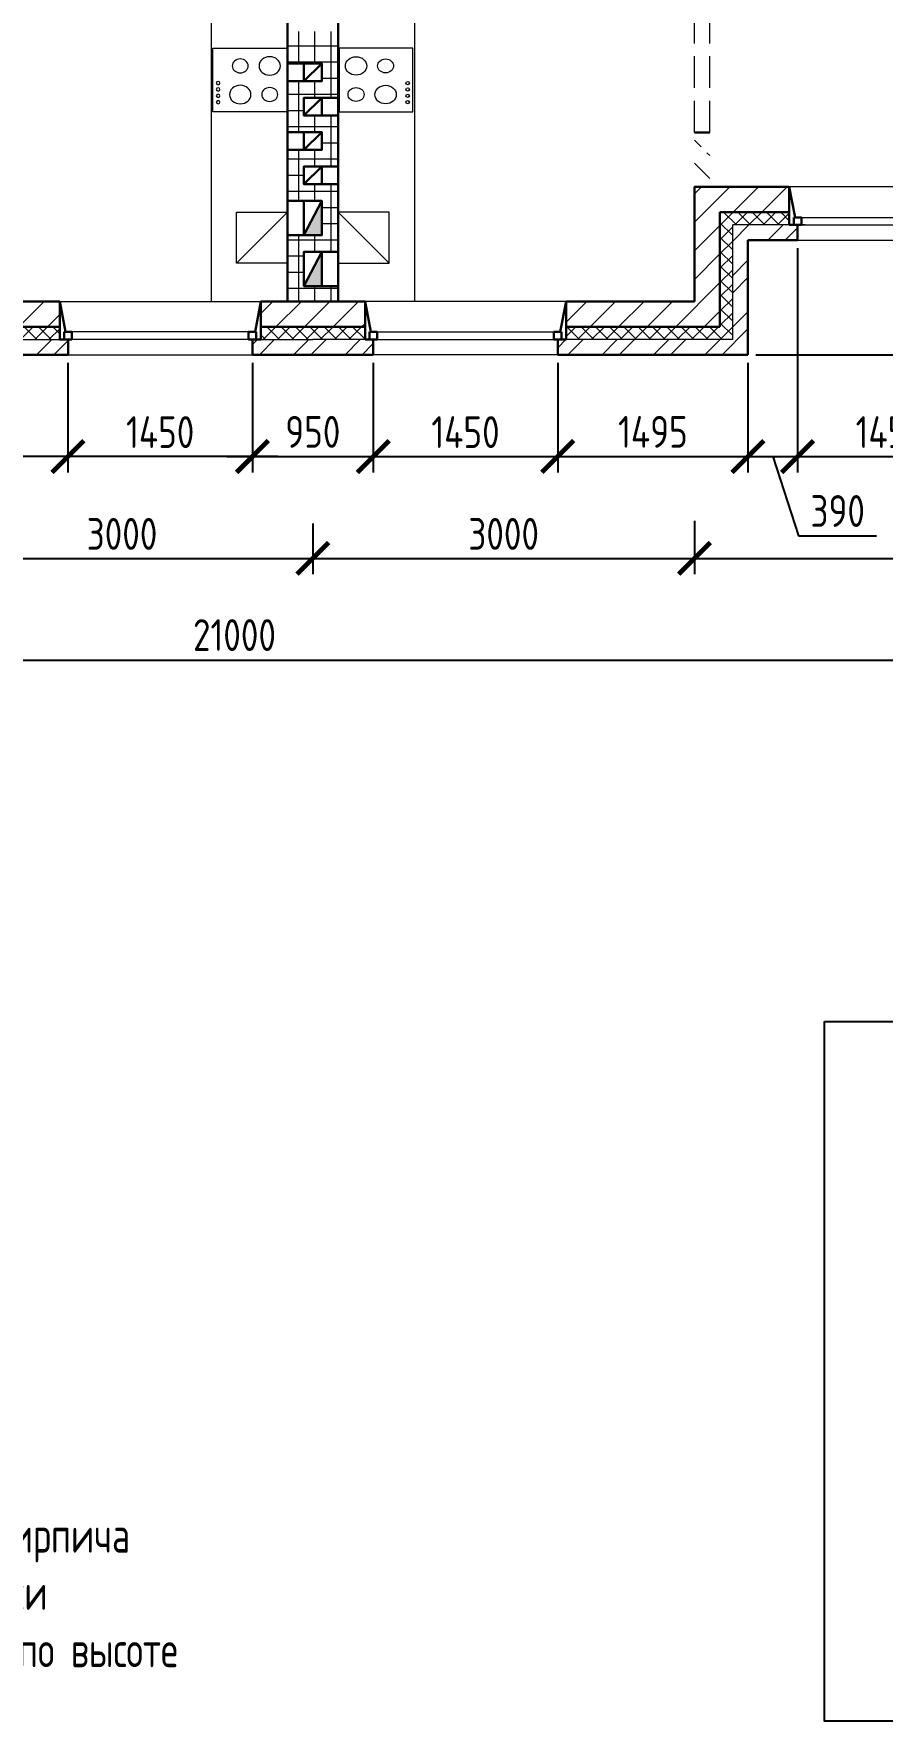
# Model space of a CAD drawing. Header units: millimetres. Extents: x -56498 to 234605, y -296269 to -29969.
# Drawn here: x 83388 to 90058, y -118069 to -104807 of the extents above; entities that cross this region are included whole.
import ezdxf

# ---------------------------------------------------------------- set-up
doc = ezdxf.new("R2010")
doc.units = ezdxf.units.MM
doc.header["$LTSCALE"] = 100
doc.header["$PDMODE"] = 35
doc.linetypes.add('GOST2.303 4', pattern=[7, 5, -2, 0])
for name, color, linetype, lineweight in [('0.3', 7, 'Continuous', 30), ('Примітки 0.09', 200, 'Continuous', 9), ('Розміри 0.09', 5, 'Continuous', 9), ('Сантехніка 0.18', 92, 'Continuous', 18), ('Тонкі 0.18', 142, 'Continuous', 18), ('Штрихові 0.18', 7, 'GOST2.303 4', 18), ('Штрихування 0.09', 253, 'Continuous', 9)]:
    doc.layers.add(name, color=color, linetype=linetype, lineweight=lineweight)
doc.layers.add('ViewPorts', color=240, linetype='Continuous', plot=False)
doc.styles.add('GOST 2.304', font='CS_Gost2304.shx')
doc.dimstyles.new('SPDS', dxfattribs={"dimscale": 100, "dimtxt": 2.5, "dimasz": 2.5, "dimexe": 1.25, "dimexo": 0.625, "dimtad": 1, "dimrnd": 0.001, "dimtxsty": 'GOST 2.304', "dimblk": 'ARCHTICK', "dimcen": 2.5, "dimdle": 2, "dimadec": 0, "dimazin": 2, "dimtfac": 0.75, "dimtmove": 1, "dimatfit": 3, "dimfxl": 0, "dimtolj": 1, "dimarcsym": 0})

# ---------------------------------------------------------------- blocks, each defined once
blk = doc.blocks.new('_ArchTick')
at = {"color": 0, "linetype": 'ByBlock', "const_width": 0.15}
blk.add_lwpolyline([(-0.5, -0.5), (0.5, 0.5)], dxfattribs=at)
blk = doc.blocks.new('*D26')
at = {"layer": 'Defpoints', "color": 0, "transparency": 16777216}
for p in [(82582, -108574), (85582, -108593), (85582, -108930)]:
    blk.add_point(p, dxfattribs=at)
at = {"layer": 'Розміри 0.09', "color": 0, "lineweight": -2, "transparency": 16777216}
for p, q in [((82582, -108636), (82582, -109055)), ((85582, -108655), (85582, -109055)), ((82382, -108930), (85782, -108930))]:
    blk.add_line(p, q, dxfattribs=at)
at = {"layer": 'Розміри 0.09', "color": 0, "lineweight": -2, "transparency": 16777216, "xscale": 250, "yscale": 250, "zscale": 250, "rotation": 180}
blk.add_blockref('_ArchTick', (82582, -108930), dxfattribs=at)
at = {"layer": 'Розміри 0.09', "color": 0, "lineweight": -2, "transparency": 16777216, "xscale": 250, "yscale": 250, "zscale": 250}
blk.add_blockref('_ArchTick', (85582, -108930), dxfattribs=at)
at = {"layer": 'Розміри 0.09', "color": 0, "transparency": 16777216, "insert": (84082, -108738), "char_height": 250, "attachment_point": 5, "style": 'GOST 2.304'}
blk.add_mtext('\\A1;3000', dxfattribs=at)
blk = doc.blocks.new('*D27')
at = {"layer": 'Defpoints', "color": 0, "transparency": 16777216}
for p in [(85582, -108593), (88582, -108574), (88582, -108930)]:
    blk.add_point(p, dxfattribs=at)
at = {"layer": 'Розміри 0.09', "color": 0, "lineweight": -2, "transparency": 16777216}
for p, q in [((85582, -108655), (85582, -109055)), ((88582, -108636), (88582, -109055)), ((85382, -108930), (88782, -108930))]:
    blk.add_line(p, q, dxfattribs=at)
at = {"layer": 'Розміри 0.09', "color": 0, "lineweight": -2, "transparency": 16777216, "xscale": 250, "yscale": 250, "zscale": 250, "rotation": 180}
blk.add_blockref('_ArchTick', (85582, -108930), dxfattribs=at)
at = {"layer": 'Розміри 0.09', "color": 0, "lineweight": -2, "transparency": 16777216, "xscale": 250, "yscale": 250, "zscale": 250}
blk.add_blockref('_ArchTick', (88582, -108930), dxfattribs=at)
at = {"layer": 'Розміри 0.09', "color": 0, "transparency": 16777216, "insert": (87082, -108738), "char_height": 250, "attachment_point": 5, "style": 'GOST 2.304'}
blk.add_mtext('\\A1;3000', dxfattribs=at)
blk = doc.blocks.new('*D28')
at = {"layer": 'Defpoints', "color": 0, "transparency": 16777216}
for p in [(94982, -108374), (88582, -108574), (94982, -108930)]:
    blk.add_point(p, dxfattribs=at)
at = {"layer": 'Розміри 0.09', "color": 0, "lineweight": -2, "transparency": 16777216}
for p, q in [((94982, -108437), (94982, -109055)), ((88582, -108636), (88582, -109055)), ((88382, -108930), (95182, -108930))]:
    blk.add_line(p, q, dxfattribs=at)
at = {"layer": 'Розміри 0.09', "color": 0, "lineweight": -2, "transparency": 16777216, "xscale": 250, "yscale": 250, "zscale": 250, "rotation": 180}
blk.add_blockref('_ArchTick', (88582, -108930), dxfattribs=at)
at = {"layer": 'Розміри 0.09', "color": 0, "lineweight": -2, "transparency": 16777216, "xscale": 250, "yscale": 250, "zscale": 250}
blk.add_blockref('_ArchTick', (94982, -108930), dxfattribs=at)
at = {"layer": 'Розміри 0.09', "color": 0, "transparency": 16777216, "insert": (92626, -108736), "char_height": 250, "attachment_point": 5, "style": 'GOST 2.304'}
blk.add_mtext('\\A1;6400', dxfattribs=at)
blk = doc.blocks.new('*D30')
at = {"layer": 'Defpoints', "color": 0, "transparency": 16777216}
for p in [(75082, -108930), (96082, -108930), (96082, -109730)]:
    blk.add_point(p, dxfattribs=at)
at = {"layer": 'Розміри 0.09', "color": 0, "lineweight": -2, "transparency": 16777216}
for p, q in [((75082, -108993), (75082, -109855)), ((96082, -108993), (96082, -109855)), ((74882, -109730), (96282, -109730))]:
    blk.add_line(p, q, dxfattribs=at)
at = {"layer": 'Розміри 0.09', "color": 0, "lineweight": -2, "transparency": 16777216, "xscale": 250, "yscale": 250, "zscale": 250, "rotation": 180}
blk.add_blockref('_ArchTick', (75082, -109730), dxfattribs=at)
at = {"layer": 'Розміри 0.09', "color": 0, "lineweight": -2, "transparency": 16777216, "xscale": 250, "yscale": 250, "zscale": 250}
blk.add_blockref('_ArchTick', (96082, -109730), dxfattribs=at)
at = {"layer": 'Розміри 0.09', "color": 0, "transparency": 16777216, "insert": (84966, -109533), "char_height": 250, "attachment_point": 5, "style": 'GOST 2.304'}
blk.add_mtext('\\A1;21000', dxfattribs=at)
blk = doc.blocks.new('*D67')
at = {"layer": 'Defpoints', "color": 0, "transparency": 16777216}
for p in [(83657, -107330), (85107, -107330), (83657, -108130)]:
    blk.add_point(p, dxfattribs=at)
at = {"layer": 'Розміри 0.09', "color": 0, "lineweight": -2, "transparency": 16777216}
for p, q in [((83657, -107393), (83657, -108255)), ((85107, -107393), (85107, -108255)), ((85307, -108130), (83457, -108130))]:
    blk.add_line(p, q, dxfattribs=at)
at = {"layer": 'Розміри 0.09', "color": 0, "lineweight": -2, "transparency": 16777216, "xscale": 250, "yscale": 250, "zscale": 250, "rotation": 180}
blk.add_blockref('_ArchTick', (83657, -108130), dxfattribs=at)
at = {"layer": 'Розміри 0.09', "color": 0, "lineweight": -2, "transparency": 16777216, "xscale": 250, "yscale": 250, "zscale": 250}
blk.add_blockref('_ArchTick', (85107, -108130), dxfattribs=at)
at = {"layer": 'Розміри 0.09', "color": 0, "transparency": 16777216, "insert": (84382, -107938), "char_height": 250, "attachment_point": 5, "style": 'GOST 2.304'}
blk.add_mtext('\\A1;1450', dxfattribs=at)
blk = doc.blocks.new('*D70')
at = {"layer": 'Defpoints', "color": 0, "transparency": 16777216}
for p in [(82162, -107330), (83657, -107330), (82162, -108130)]:
    blk.add_point(p, dxfattribs=at)
at = {"layer": 'Розміри 0.09', "color": 0, "lineweight": -2, "transparency": 16777216}
for p, q in [((82162, -107393), (82162, -108255)), ((83657, -107393), (83657, -108255)), ((83857, -108130), (81962, -108130))]:
    blk.add_line(p, q, dxfattribs=at)
at = {"layer": 'Розміри 0.09', "color": 0, "lineweight": -2, "transparency": 16777216, "xscale": 250, "yscale": 250, "zscale": 250, "rotation": 180}
blk.add_blockref('_ArchTick', (82162, -108130), dxfattribs=at)
at = {"layer": 'Розміри 0.09', "color": 0, "lineweight": -2, "transparency": 16777216, "xscale": 250, "yscale": 250, "zscale": 250}
blk.add_blockref('_ArchTick', (83657, -108130), dxfattribs=at)
at = {"layer": 'Розміри 0.09', "color": 0, "transparency": 16777216, "insert": (82910, -107936), "char_height": 250, "attachment_point": 5, "style": 'GOST 2.304'}
blk.add_mtext('\\A1;1495', dxfattribs=at)
blk = doc.blocks.new('*D19')
at = {"layer": 'Defpoints', "color": 0, "transparency": 16777216}
for p in [(86057, -107330), (87507, -107330), (87507, -108130)]:
    blk.add_point(p, dxfattribs=at)
at = {"layer": 'Розміри 0.09', "color": 0, "lineweight": -2, "transparency": 16777216}
for p, q in [((86057, -107393), (86057, -108255)), ((87507, -107393), (87507, -108255)), ((85857, -108130), (87707, -108130))]:
    blk.add_line(p, q, dxfattribs=at)
at = {"layer": 'Розміри 0.09', "color": 0, "lineweight": -2, "transparency": 16777216, "xscale": 250, "yscale": 250, "zscale": 250, "rotation": 180}
blk.add_blockref('_ArchTick', (86057, -108130), dxfattribs=at)
at = {"layer": 'Розміри 0.09', "color": 0, "lineweight": -2, "transparency": 16777216, "xscale": 250, "yscale": 250, "zscale": 250}
blk.add_blockref('_ArchTick', (87507, -108130), dxfattribs=at)
at = {"layer": 'Розміри 0.09', "color": 0, "transparency": 16777216, "insert": (86782, -107938), "char_height": 250, "attachment_point": 5, "style": 'GOST 2.304'}
blk.add_mtext('\\A1;1450', dxfattribs=at)
blk = doc.blocks.new('*D20')
at = {"layer": 'Defpoints', "color": 0, "transparency": 16777216}
for p in [(87507, -107330), (89002, -107330), (89002, -108130)]:
    blk.add_point(p, dxfattribs=at)
at = {"layer": 'Розміри 0.09', "color": 0, "lineweight": -2, "transparency": 16777216}
for p, q in [((87507, -107393), (87507, -108255)), ((89002, -107393), (89002, -108255)), ((87307, -108130), (89202, -108130))]:
    blk.add_line(p, q, dxfattribs=at)
at = {"layer": 'Розміри 0.09', "color": 0, "lineweight": -2, "transparency": 16777216, "xscale": 250, "yscale": 250, "zscale": 250, "rotation": 180}
blk.add_blockref('_ArchTick', (87507, -108130), dxfattribs=at)
at = {"layer": 'Розміри 0.09', "color": 0, "lineweight": -2, "transparency": 16777216, "xscale": 250, "yscale": 250, "zscale": 250}
blk.add_blockref('_ArchTick', (89002, -108130), dxfattribs=at)
at = {"layer": 'Розміри 0.09', "color": 0, "transparency": 16777216, "insert": (88255, -107936), "char_height": 250, "attachment_point": 5, "style": 'GOST 2.304'}
blk.add_mtext('\\A1;1495', dxfattribs=at)
blk = doc.blocks.new('*D22')
at = {"layer": 'Defpoints', "color": 0, "transparency": 16777216}
for p in [(85107, -107330), (86057, -107330), (86057, -108130)]:
    blk.add_point(p, dxfattribs=at)
at = {"layer": 'Розміри 0.09', "color": 0, "lineweight": -2, "transparency": 16777216}
for p, q in [((85107, -107393), (85107, -108255)), ((86057, -107393), (86057, -108255)), ((84907, -108130), (86257, -108130))]:
    blk.add_line(p, q, dxfattribs=at)
at = {"layer": 'Розміри 0.09', "color": 0, "lineweight": -2, "transparency": 16777216, "xscale": 250, "yscale": 250, "zscale": 250, "rotation": 180}
blk.add_blockref('_ArchTick', (85107, -108130), dxfattribs=at)
at = {"layer": 'Розміри 0.09', "color": 0, "lineweight": -2, "transparency": 16777216, "xscale": 250, "yscale": 250, "zscale": 250}
blk.add_blockref('_ArchTick', (86057, -108130), dxfattribs=at)
at = {"layer": 'Розміри 0.09', "color": 0, "transparency": 16777216, "insert": (85582, -107936), "char_height": 250, "attachment_point": 5, "style": 'GOST 2.304'}
blk.add_mtext('\\A1;950', dxfattribs=at)
blk = doc.blocks.new('*D89')
at = {"layer": 'Defpoints', "color": 0, "transparency": 16777216}
for p in [(96502, -106430), (89002, -107330), (98343, -107330)]:
    blk.add_point(p, dxfattribs=at)
at = {"layer": 'Розміри 0.09', "color": 0, "lineweight": -2, "transparency": 16777216}
for p, q in [((98343, -106230), (98343, -107530)), ((96565, -106430), (98468, -106430)), ((89065, -107330), (98468, -107330))]:
    blk.add_line(p, q, dxfattribs=at)
at = {"layer": 'Розміри 0.09', "color": 0, "lineweight": -2, "transparency": 16777216, "xscale": 250, "yscale": 250, "zscale": 250}
for p, rotation in [((98343, -106430), 90), ((98343, -107330), 270)]:
    blk.add_blockref('_ArchTick', p, dxfattribs=dict(at, rotation=rotation))
at = {"layer": 'Розміри 0.09', "color": 0, "transparency": 16777216, "insert": (98149, -106880), "char_height": 250, "attachment_point": 5, "rotation": 90, "style": 'GOST 2.304'}
blk.add_mtext('\\A1;900', dxfattribs=at)
blk = doc.blocks.new('*D110')
at = {"layer": 'Defpoints', "color": 0, "transparency": 16777216}
for p in [(89392, -106430), (90842, -106430), (90842, -108130)]:
    blk.add_point(p, dxfattribs=at)
at = {"layer": 'Розміри 0.09', "color": 0, "lineweight": -2, "transparency": 16777216}
for p, q in [((89392, -106493), (89392, -108255)), ((90842, -106493), (90842, -108255)), ((89192, -108130), (91042, -108130))]:
    blk.add_line(p, q, dxfattribs=at)
at = {"layer": 'Розміри 0.09', "color": 0, "lineweight": -2, "transparency": 16777216, "xscale": 250, "yscale": 250, "zscale": 250, "rotation": 180}
blk.add_blockref('_ArchTick', (89392, -108130), dxfattribs=at)
at = {"layer": 'Розміри 0.09', "color": 0, "lineweight": -2, "transparency": 16777216, "xscale": 250, "yscale": 250, "zscale": 250}
blk.add_blockref('_ArchTick', (90842, -108130), dxfattribs=at)
at = {"layer": 'Розміри 0.09', "color": 0, "transparency": 16777216, "insert": (90117, -107938), "char_height": 250, "attachment_point": 5, "style": 'GOST 2.304'}
blk.add_mtext('\\A1;1450', dxfattribs=at)
blk = doc.blocks.new('*D111')
at = {"layer": 'Defpoints', "color": 0, "transparency": 16777216}
for p in [(89392, -106430), (89002, -107330), (89392, -108130)]:
    blk.add_point(p, dxfattribs=at)
at = {"layer": 'Розміри 0.09', "color": 0, "lineweight": -2, "transparency": 16777216}
for p, q in [((89392, -106493), (89392, -108255)), ((89002, -107393), (89002, -108255)), ((88802, -108130), (89592, -108130)), ((89197, -108130), (89401, -108753)), ((89401, -108753), (90014, -108753))]:
    blk.add_line(p, q, dxfattribs=at)
at = {"layer": 'Розміри 0.09', "color": 0, "lineweight": -2, "transparency": 16777216, "xscale": 250, "yscale": 250, "zscale": 250, "rotation": 180}
blk.add_blockref('_ArchTick', (89002, -108130), dxfattribs=at)
at = {"layer": 'Розміри 0.09', "color": 0, "lineweight": -2, "transparency": 16777216, "xscale": 250, "yscale": 250, "zscale": 250}
blk.add_blockref('_ArchTick', (89392, -108130), dxfattribs=at)
at = {"layer": 'Розміри 0.09', "color": 0, "transparency": 16777216, "insert": (89708, -108558), "char_height": 250, "attachment_point": 5, "style": 'GOST 2.304'}
blk.add_mtext('\\A1;390', dxfattribs=at)
blk = doc.blocks.new('M_KIT_APPL_HOB_P')
at = {"color": 0, "linetype": 'ByBlock', "lineweight": -2}
blk.add_lwpolyline([(0, -290), (500, -290), (500, 290), (0, 290)], close=True, dxfattribs=at)
for centre, major_axis in [((139.813, 75.4261), (0, 63.162)), ((274.809, 249.4261), (0, 14.5)), ((364.813, 75.4261), (0, 84.216)), ((324.809, 249.4261), (0, 14.5)), ((374.809, 249.4261), (0, 14.5)), ((424.809, 249.4261), (0, 14.5)), ((139.813, -156.5739), (0, 84.216)), ((364.813, -156.5739), (0, 63.162))]:
    blk.add_ellipse(centre, major_axis=major_axis, ratio=0.8620689655, start_param=1.5707963268, end_param=7.853981634, dxfattribs=at)
at = {"layer": 'Defpoints', "color": 0, "linetype": 'ByBlock', "lineweight": -2}
for p in [(0, 290), (500, 290), (0, -290), (500, -290)]:
    blk.add_point(p, dxfattribs=at)

msp = doc.modelspace()

# ---------------------------------------------------------------- hatches: boundary and pattern name
at = {"layer": '0.3'}
h = msp.add_hatch(color=256, dxfattribs=at)
h.paths.add_polyline_path([(85652.29, -106120.359), (85582.29, -106255.359), (85582.29, -106390.359), (85652.29, -106390.359)])
h.paths.add_polyline_path([(85582.29, -106255.359), (85512.29, -106390.359), (85582.29, -106390.359)])
h = msp.add_hatch(color=256, dxfattribs=at)
h.paths.add_polyline_path([(85652.29, -106520.359), (85582.29, -106655.359), (85582.29, -106790.359), (85652.29, -106790.359)])
h.paths.add_polyline_path([(85582.29, -106655.359), (85512.29, -106790.359), (85582.29, -106790.359)])
at = {"layer": 'Штрихування 0.09'}
h = msp.add_hatch(dxfattribs=at)
h.set_pattern_fill('NET', color=256, scale=40, style=0)
h.paths.add_polyline_path([(85782.29, -105450.359), (85652.29, -105450.359), (85512.29, -105450.359), (85512.29, -105310.359), (85652.29, -105310.359), (85782.29, -105310.359), (85782.29, -104790.359), (85382.29, -104790.359), (85382.29, -105040.359), (85512.29, -105040.359), (85652.29, -105040.359), (85652.29, -105180.359), (85512.29, -105180.359), (85382.29, -105180.359), (85382.29, -105580.359), (85512.29, -105580.359), (85652.29, -105580.359), (85652.29, -105720.359), (85512.29, -105720.359), (85382.29, -105720.359), (85382.29, -106120.359), (85512.29, -106120.359), (85652.29, -106120.359), (85652.29, -106390.359), (85512.29, -106390.359), (85382.29, -106390.359), (85382.29, -106610.359), (85382.29, -106910.359), (85782.29, -106910.359), (85782.29, -106790.359), (85652.29, -106790.359), (85512.29, -106790.359), (85512.29, -106520.359), (85652.29, -106520.359), (85782.29, -106520.359), (85782.29, -106210.359), (85782.29, -105990.359), (85652.29, -105990.359), (85512.29, -105990.359), (85512.29, -105850.359), (85652.29, -105850.359), (85782.29, -105850.359)])
h = msp.add_hatch(dxfattribs=at)
h.set_pattern_fill('ANSI33', color=256, scale=40, angle=90, style=0)
h.paths.add_polyline_path([(88702.29, -105583.359), (88582.29, -105583.359), (88582.29, -106010.359), (88702.29, -106010.359)])
h = msp.add_hatch(dxfattribs=at)
h.set_pattern_fill('ANSI31', color=256, scale=50, style=0)
h.paths.add_polyline_path([(82582.29, -106010.359), (81837.29, -106010.359), (81837.29, -106210.359), (82382.29, -106210.359), (82382.29, -107110.359), (83592.291, -107110.359), (83592.291, -106910.359), (82582.29, -106910.359)])
h = msp.add_hatch(dxfattribs=at)
h.set_pattern_fill('ANSI31', color=256, scale=50, style=0)
h.paths.add_polyline_path([(88782.29, -106210.359), (89327.29, -106210.359), (89327.29, -106010.359), (88582.29, -106010.359), (88582.29, -106910.359), (87572.29, -106910.359), (87572.29, -107110.359), (88782.29, -107110.359)])
h = msp.add_hatch(dxfattribs=at)
h.set_pattern_fill('ANSI37', color=256, scale=25, style=0)
h.paths.add_polyline_path([(83592.291, -107110.359), (82382.29, -107110.359), (82382.29, -106210.359), (81837.29, -106210.359), (81837.29, -106310.359), (82282.29, -106310.359), (82282.29, -107210.359), (83592.291, -107210.359)])
h = msp.add_hatch(dxfattribs=at)
h.set_pattern_fill('ANSI37', color=256, scale=25, style=0)
h.paths.add_polyline_path([(88882.29, -106310.359), (89327.29, -106310.359), (89327.29, -106210.359), (88782.29, -106210.359), (88782.29, -107110.359), (87572.29, -107110.359), (87572.29, -107210.359), (88882.29, -107210.359)])
h = msp.add_hatch(dxfattribs=at)
h.set_pattern_fill('ANSI32', color=256, scale=30, style=0)
h.paths.add_polyline_path([(83657.291, -107210.359), (83627.291, -107210.359), (83592.291, -107210.359), (82282.29, -107210.359), (82282.29, -106310.359), (81772.29, -106310.359), (81772.29, -106430.359), (82162.29, -106430.359), (82162.29, -107330.359), (83657.291, -107330.359)])
h = msp.add_hatch(dxfattribs=at)
h.set_pattern_fill('ANSI32', color=256, scale=30, style=0)
h.paths.add_polyline_path([(89002.29, -106430.359), (89392.29, -106430.359), (89392.29, -106310.359), (89362.29, -106310.359), (89327.29, -106310.359), (88882.29, -106310.359), (88882.29, -107210.359), (87572.29, -107210.359), (87507.29, -107210.359), (87507.29, -107330.359), (89002.29, -107330.359)])
h = msp.add_hatch(dxfattribs=at)
h.set_pattern_fill('ANSI31', color=256, scale=50, style=0)
h.paths.add_polyline_path([(85992.29, -106910.359), (85782.29, -106910.359), (85382.29, -106910.359), (85172.291, -106910.359), (85172.291, -107110.359), (85582.29, -107110.359), (85992.29, -107110.359)])
h = msp.add_hatch(dxfattribs=at)
h.set_pattern_fill('ANSI37', color=256, scale=25, style=0)
h.paths.add_polyline_path([(85992.29, -107110.359), (85582.29, -107110.359), (85172.291, -107110.359), (85172.291, -107210.359), (85582.29, -107210.359), (85992.29, -107210.359)])
h = msp.add_hatch(dxfattribs=at)
h.set_pattern_fill('ANSI32', color=256, scale=30, style=0)
h.paths.add_polyline_path([(86057.29, -107210.359), (86027.29, -107210.359), (85992.29, -107210.359), (85582.29, -107210.359), (85107.291, -107210.359), (85107.291, -107330.359), (85582.29, -107330.359), (86057.29, -107330.359)])

# ---------------------------------------------------------------- linework, layer by layer
at = {"layer": '0.3'}
for p, q in [((85382.29, -100110.359), (85382.29, -106910.359)), ((85782.29, -100110.359), (85782.29, -106910.359)), ((85382.29, -105040.359), (85512.29, -105040.359)), ((85382.29, -105180.359), (85512.29, -105180.359)), ((85652.29, -105310.359), (85782.29, -105310.359)), ((85652.29, -105450.359), (85782.29, -105450.359)), ((85382.29, -105580.359), (85512.29, -105580.359)), ((88582.29, -105583.359), (88702.29, -105583.359)), ((85382.29, -105720.359), (85512.29, -105720.359)), ((85652.29, -105850.359), (85782.29, -105850.359)), ((85652.29, -105990.359), (85782.29, -105990.359)), ((89327.29, -106010.359), (88582.29, -106010.359)), ((88582.29, -106910.359), (88582.29, -106010.359)), ((89327.29, -106010.359), (89327.29, -106310.359)), ((89372.29, -106250.359), (89327.29, -106010.359)), ((85382.29, -106120.359), (85512.29, -106120.359)), ((89327.29, -106210.359), (88782.29, -106210.359)), ((88782.29, -107110.359), (88782.29, -106210.359)), ((89327.29, -106310.359), (89392.29, -106310.359)), ((89392.29, -106430.359), (89392.29, -106310.359)), ((85382.29, -106390.359), (85512.29, -106390.359)), ((89392.29, -106430.359), (89002.29, -106430.359)), ((89002.29, -107330.359), (89002.29, -106430.359)), ((85652.29, -106520.359), (85782.29, -106520.359)), ((85652.29, -106790.359), (85782.29, -106790.359)), ((82582.29, -106910.359), (83592.291, -106910.359)), ((83592.291, -106910.359), (83592.291, -107210.359)), ((83637.291, -107150.359), (83592.291, -106910.359)), ((85127.291, -107150.359), (85172.291, -106910.359)), ((85172.291, -106910.359), (85172.291, -107210.359)), ((85172.316, -106910.359), (85382.29, -106910.359)), ((85382.29, -106910.359), (85782.29, -106910.359)), ((85992.29, -106910.359), (85782.29, -106910.359)), ((85992.29, -106910.359), (85992.29, -107210.359)), ((86037.29, -107150.359), (85992.29, -106910.359)), ((87527.29, -107150.359), (87572.29, -106910.359)), ((88582.29, -106910.359), (87572.29, -106910.359)), ((87572.29, -106910.359), (87572.29, -107210.359)), ((82382.29, -107110.359), (83592.291, -107110.359)), ((85172.316, -107110.359), (85582.29, -107110.359)), ((85992.29, -107110.359), (85582.29, -107110.359)), ((88782.29, -107110.359), (87572.29, -107110.359)), ((83592.291, -107210.359), (83657.291, -107210.359)), ((83657.291, -107330.359), (83657.291, -107210.359)), ((85107.291, -107330.359), (85107.291, -107210.359)), ((85172.291, -107210.359), (85107.291, -107210.359)), ((85992.29, -107210.359), (86057.29, -107210.359)), ((86057.29, -107330.359), (86057.29, -107210.359)), ((87507.29, -107330.359), (87507.29, -107210.359)), ((87572.29, -107210.359), (87507.29, -107210.359)), ((82162.29, -107330.359), (83657.291, -107330.359)), ((85107.291, -107330.359), (85582.29, -107330.359)), ((86057.29, -107330.359), (85582.29, -107330.359)), ((89002.29, -107330.359), (87507.29, -107330.359))]:
    msp.add_line(p, q, dxfattribs=at)
for points in [[(85652.29, -105040.359), (85652.29, -105180.359), (85512.29, -105180.359), (85652.29, -105040.359), (85512.29, -105040.359), (85512.29, -105180.359)], [(85652.29, -105310.359), (85652.29, -105450.359), (85512.29, -105450.359), (85652.29, -105310.359), (85512.29, -105310.359), (85512.29, -105450.359)], [(85652.29, -105580.359), (85652.29, -105720.359), (85512.29, -105720.359), (85652.29, -105580.359), (85512.29, -105580.359), (85512.29, -105720.359)], [(85652.29, -105850.359), (85652.29, -105990.359), (85512.29, -105990.359), (85652.29, -105850.359), (85512.29, -105850.359), (85512.29, -105990.359)], [(85652.29, -106120.359), (85652.29, -106390.359), (85512.29, -106390.359), (85652.29, -106120.359), (85512.29, -106120.359), (85512.29, -106390.359)], [(85652.29, -106520.359), (85652.29, -106790.359), (85512.29, -106790.359), (85652.29, -106520.359), (85512.29, -106520.359), (85512.29, -106790.359)]]:
    msp.add_lwpolyline(points, dxfattribs=at)
for points in [[(89362.29, -106250.359), (89362.29, -106310.359), (89422.29, -106310.359), (89422.29, -106250.359)], [(83627.291, -107150.359), (83627.291, -107210.359), (83687.291, -107210.359), (83687.291, -107150.359)], [(85137.291, -107150.359), (85137.291, -107210.359), (85077.291, -107210.359), (85077.291, -107150.359)], [(86027.29, -107150.359), (86027.29, -107210.359), (86087.29, -107210.359), (86087.29, -107150.359)], [(87537.29, -107150.359), (87537.29, -107210.359), (87477.29, -107210.359), (87477.29, -107150.359)]]:
    msp.add_lwpolyline(points, close=True, dxfattribs=at)
at = {"layer": 'ViewPorts'}
msp.add_lwpolyline([(89604.617, -112568.985), (108104.617, -112568.985), (108104.617, -118068.985), (89604.617, -118068.985)], close=True, dxfattribs=at)
at = {"layer": 'Тонкі 0.18'}
for p, q in [((90907.29, -106010.359), (89327.29, -106010.359)), ((89452.29, -106310.359), (88882.29, -106310.359)), ((88882.29, -107210.359), (88882.29, -106310.359)), ((89422.29, -106250.359), (90812.29, -106250.359)), ((89422.29, -106310.359), (90812.29, -106310.359)), ((89392.29, -106430.359), (90842.29, -106430.359)), ((83592.291, -106910.359), (85172.291, -106910.359)), ((87572.29, -106910.359), (85992.29, -106910.359)), ((85077.291, -107150.359), (83687.291, -107150.359)), ((86087.29, -107150.359), (87477.29, -107150.359)), ((82282.29, -107210.359), (83592.291, -107210.359)), ((85077.291, -107210.359), (83687.291, -107210.359)), ((85077.291, -107210.359), (85582.29, -107210.359)), ((86087.29, -107210.359), (85582.29, -107210.359)), ((86087.29, -107210.359), (87477.29, -107210.359)), ((88882.29, -107210.359), (87572.29, -107210.359)), ((83657.291, -107330.359), (85107.291, -107330.359)), ((87507.29, -107330.359), (86057.29, -107330.359))]:
    msp.add_line(p, q, dxfattribs=at)
at = {"layer": 'Штрихові 0.18', "ltscale": 0.5}
for p, q in [((88582.29, -105583.359), (88582.29, -104383.359)), ((88702.29, -105583.359), (88702.29, -104383.359))]:
    msp.add_line(p, q, dxfattribs=at)
at = {"layer": 'Штрихування 0.09'}
for p, q in [((86382.29, -103670.329), (86382.29, -106910.359)), ((84782.29, -103920.359), (84782.29, -106910.359))]:
    msp.add_line(p, q, dxfattribs=at)
for points in [[(85382.29, -106210.359), (84982.29, -106610.359), (84982.29, -106210.359), (85382.29, -106210.359), (85382.29, -106610.359), (84982.29, -106610.359)], [(85782.29, -106210.359), (86182.29, -106610.359), (86182.29, -106210.359), (85782.29, -106210.359), (85782.29, -106610.359), (86182.29, -106610.359)]]:
    msp.add_lwpolyline(points, dxfattribs=at)

# ---------------------------------------------------------------- block references
at = {"layer": 'Сантехніка 0.18', "ltscale": 100, "xscale": -1, "rotation": 90}
msp.add_blockref('M_KIT_APPL_HOB_P', (85086.433, -104920.359), dxfattribs=at)
at = {"layer": 'Сантехніка 0.18', "ltscale": 100, "rotation": 270}
msp.add_blockref('M_KIT_APPL_HOB_P', (86078.148, -104920.359), dxfattribs=at)

# ---------------------------------------------------------------- texts
at = {"layer": 'Примітки 0.09', "ltscale": 0.5, "style": 'GOST 2.304', "width": 0.9}
for s, p in [('- кладка вентиляционных и дымовых шахт из полнотелого глиняного кирпича', (73710.115, -116744.391)), ('   М100 на цем.-песч. растворе М50 армированная сеткой из из проволоки', (73710.115, -117193.721)), ('   %%C4Вр-I с ячейкой 50х50мм в каждом 2-м ряду шва кладки из блоков по высоте', (73710.115, -117644.4))]:
    msp.add_text(s, height=280, dxfattribs=at).set_placement(p)

# ---------------------------------------------------------------- dimensions: what is measured, and where the dimension line sits
at = {"layer": 'Розміри 0.09'}
for base, p1, p2, angle, picture, middle in [((98343.369, -107330.359), (96502.29, -106430.359), (89002.29, -107330.359), 270, '*D89', (98148.635, -106880.359)), ((90842.29, -108130.359), (89392.29, -106430.359), (90842.29, -106430.359), 180, '*D110', (90117.29, -107937.681)), ((87507.29, -108130.359), (86057.29, -107330.359), (87507.29, -107330.359), 180, '*D19', (86782.29, -107937.681)), ((89002.29, -108130.359), (87507.29, -107330.359), (89002.29, -107330.359), 180, '*D20', (88254.79, -107935.624))]:
    dim = msp.add_linear_dim(base=base, p1=p1, p2=p2, angle=angle, dimstyle='SPDS', override={"dimlfac": 1, "dimtxsty": 'GOST 2.304', "dimblk1": 'ArchTick', "dimblk2": 'ArchTick', "dimsah": 1, "dimtolj": 1}, dxfattribs=at)
    dim.commit()
    dim.dimension.update_dxf_attribs({"geometry": picture, "text_midpoint": middle})
dim = msp.add_linear_dim(base=(89392.29, -108130.359), p1=(89002.29, -107330.359), p2=(89392.29, -106430.359), angle=180, dimstyle='SPDS', override={"dimlfac": 1, "dimtxsty": 'GOST 2.304', "dimblk1": 'ArchTick', "dimblk2": 'ArchTick', "dimsah": 1, "dimtolj": 1}, dxfattribs=at)
dim.commit()
dim.dimension.update_dxf_attribs({"geometry": '*D111', "text_midpoint": (89463.977, -108753.156), "dimtype": 160})
for base, p1, p2, picture, middle in [((82162.29, -108130.359), (83657.291, -107330.359), (82162.29, -107330.359), '*D70', (82909.791, -107935.624)), ((83657.291, -108130.359), (85107.291, -107330.359), (83657.291, -107330.359), '*D67', (84382.291, -107937.681)), ((86057.29, -108130.359), (85107.291, -107330.359), (86057.29, -107330.359), '*D22', (85582.29, -107935.624)), ((85582.29, -108930.359), (82582.29, -108573.62), (85582.29, -108592.578), '*D26', (84082.29, -108737.681)), ((88582.29, -108930.359), (85582.29, -108592.578), (88582.29, -108573.62), '*D27', (87082.29, -108737.681))]:
    dim = msp.add_linear_dim(base=base, p1=p1, p2=p2, dimstyle='SPDS', override={"dimlfac": 1, "dimtxsty": 'GOST 2.304', "dimblk1": 'ArchTick', "dimblk2": 'ArchTick', "dimsah": 1, "dimtolj": 1}, dxfattribs=at)
    dim.commit()
    dim.dimension.update_dxf_attribs({"geometry": picture, "text_midpoint": middle})
for base, p1, p2, picture, middle in [((94982.29, -108930.359), (88582.29, -108573.62), (94982.29, -108374.421), '*D28', (92626.049, -108930.359)), ((96082.29, -109730.359), (75082.29, -108930.359), (96082.29, -108930.359), '*D30', (84966.415, -109730.359))]:
    dim = msp.add_linear_dim(base=base, p1=p1, p2=p2, dimstyle='SPDS', override={"dimlfac": 1, "dimtxsty": 'GOST 2.304', "dimblk1": 'ArchTick', "dimblk2": 'ArchTick', "dimsah": 1, "dimtolj": 1}, dxfattribs=at)
    dim.commit()
    dim.dimension.update_dxf_attribs({"geometry": picture, "text_midpoint": middle, "dimtype": 160})

doc.saveas('drawing.dxf')
